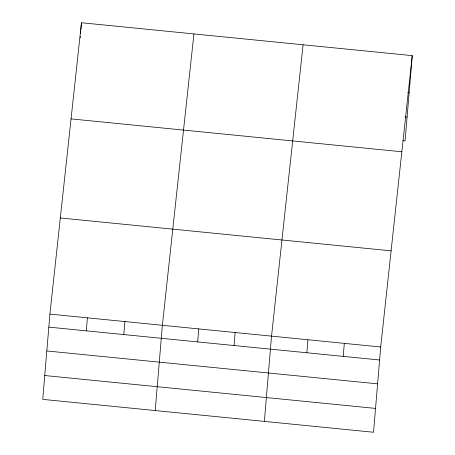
<?xml version="1.0" encoding="UTF-8"?>
<svg xmlns="http://www.w3.org/2000/svg" width="455" height="455" viewBox="0 0 455 455"><rect width="100%" height="100%" fill="white"/><g stroke="black" fill="none" stroke-linecap="round" stroke-linejoin="round"><path stroke-width="0.68" d="M49.908 314.109L42.747 399.371L373.538 432.25L380.698 346.989L412.253 55.629L81.462 22.75L49.908 314.109L380.698 346.989M80.194 37.862L80.307 36.457M80.541 33.704L80.768 30.963M80.888 29.598L81.462 22.75M86.302 330.842L87.394 317.835M123.794 334.573L124.886 321.566M155.218 410.552L162.378 325.291L193.932 33.926M197.669 341.915L198.761 328.908M234.058 345.533L235.15 332.525M264.378 421.398L271.538 336.137L303.093 44.778M306.835 352.762L307.927 339.754M343.218 356.379L344.31 343.371M412.253 55.629L405.092 140.891L402.993 140.68M407.76 92.342L409.159 92.479M404.995 116.838L407.094 117.043M71.048 118.897L401.839 151.777M60.322 217.962L391.112 250.841M48.816 327.117L379.607 359.996M46.814 350.964L377.604 383.838M44.749 375.529L375.54 408.408"/></g></svg>
